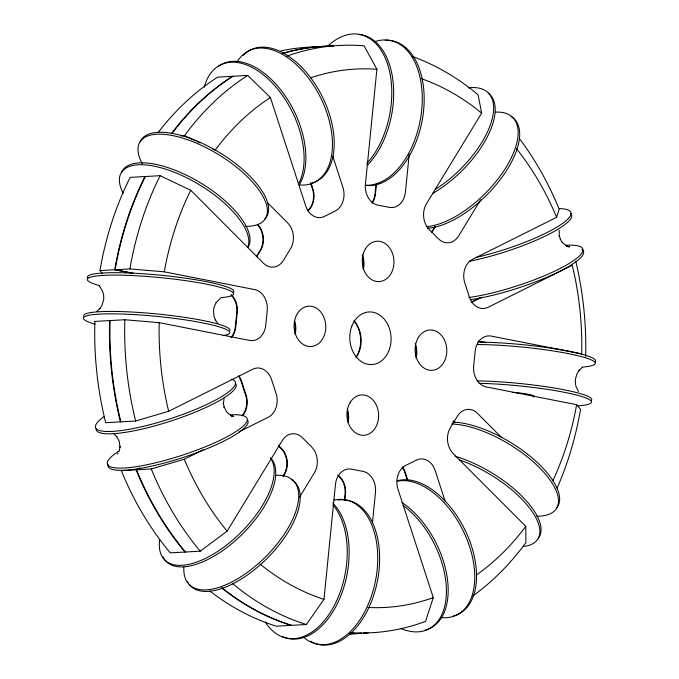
<?xml version="1.0" encoding="UTF-8"?>
<svg xmlns="http://www.w3.org/2000/svg" width="679" height="679" viewBox="0 0 679 679"><rect width="100%" height="100%" fill="white"/><g stroke="black" fill="none" stroke-linecap="round" stroke-linejoin="round"><path stroke-width="1.02" d="M209.76 591.01A294.092 230.334 86.8 0 0 276.37 626.191L306.339 624.519L323.976 599.362L335.443 484.492A18.384 14.395 86.8 0 1 351.552 469.147L362.985 471.396A18.384 14.395 86.8 0 1 375.47 492.36L372.423 522.915M286.877 56.119A294.092 230.334 86.8 0 1 364.097 45.833L376.887 69.283L365.421 184.153A18.384 14.395 86.8 0 0 377.906 205.117L389.339 207.367A18.384 14.395 86.8 0 0 405.448 192.021L409.233 154.082M344.414 500.381L345.042 494.057A18.384 14.395 86.8 0 0 338.583 476.106M375.962 184.238L375.02 193.727A18.384 14.395 86.8 0 1 371.863 202.953M344.873 500.355L345.509 494.032A18.384 14.395 86.8 0 0 337.641 475.011M376.429 184.213L375.479 193.702A18.384 14.395 86.8 0 1 372.33 202.928M559.199 230.274L559.284 236.097L559.173 235.511L560.523 239.636L560.26 239.101L562.568 242.776L562.153 242.276L566.481 245.968M119.283 450.831L120.056 446.578L120.013 447.232L119.283 441.384L116.432 436.224L116.847 436.724L113.724 433.745M224.053 398.123L223.416 403.861L223.383 403.241L224.214 407.502L224.028 406.942L226.794 412.119L231.225 415.794M557.12 488.065A294.092 230.334 86.8 0 0 580.545 409.301L576.624 404.692L486.164 386.911A18.384 14.395 86.8 0 1 473.679 365.947L475.13 351.425A18.384 14.395 86.8 0 1 491.231 336.08L581.691 353.861A269.588 211.144 86.8 0 0 572.236 265.243L488.159 307.281A18.384 14.395 86.8 0 1 469.291 296.799L464.835 283.092A18.384 14.395 86.8 0 1 472.542 259.327L556.61 217.288L559.19 209.242A294.092 230.334 86.8 0 0 519.876 139.203M445.322 501.73L435.197 470.623A18.384 14.395 86.8 0 0 416.329 460.141L405.702 465.454A18.384 14.395 86.8 0 0 397.987 489.228L433.287 597.596L425.546 621.378A294.092 230.334 86.8 0 1 350.483 632.684M256.306 256.696L260.065 250.526A18.384 14.395 86.8 0 0 257.307 224.698M256.772 256.67L260.524 250.5A18.384 14.395 86.8 0 0 257.765 224.673M203.174 449.778L184.281 459.225L151.273 468.968L121.312 470.649A294.092 230.334 86.8 0 0 170.268 552.85L200.229 551.178L227.117 531.156L282.277 440.569A18.384 14.395 86.8 0 1 302.469 437.76L311.644 446.969A18.384 14.395 86.8 0 1 314.402 472.796L299.507 497.257M412.145 56.391A294.092 230.334 86.8 0 1 478.101 94.805L481.649 113.121L426.488 203.717A18.384 14.395 86.8 0 0 429.247 229.544L438.422 238.753A18.384 14.395 86.8 0 0 458.614 235.944L480.681 199.711M282.871 476.302L283.975 474.494A18.384 14.395 86.8 0 0 281.216 448.666L278.39 445.84M431.488 232.218L434.798 226.794M283.338 476.276L284.433 474.468A18.384 14.395 86.8 0 0 281.683 448.641L278.857 445.814M431.954 232.193L435.256 226.769M117.433 454.064L118.171 453.148M96.783 311.406L100.008 308.461L99.669 308.809L101.926 305.508L103.76 299.193L103.658 295.161L102.656 291.316L99.465 286.232M220.633 297.988L216.075 302.681L216.329 302.333L214.36 306.263L213.486 310.193L214.029 316.753L215.616 320.437L215.37 320.03L217.951 323.552M582.217 367.594L578.992 370.539L579.331 370.191L577.074 373.492L575.24 379.807L575.792 385.995L578.483 391.511M94.873 321.413A294.092 230.334 86.8 0 0 105.686 422.686L135.656 421.014L168.655 411.27L252.732 369.232A18.384 14.395 86.8 0 1 271.6 379.714L276.056 393.421A18.384 14.395 86.8 0 1 268.349 417.186L239.067 431.827M139.815 467.941L136.063 469.817A294.092 230.334 86.8 0 0 185.019 552.027M471.795 301.943L480.24 297.725M139.339 468.383L136.521 469.792A294.092 230.334 86.8 0 0 185.477 552.002M471.328 302.384L481.64 297.232M332.769 156.178L342.903 187.285A18.384 14.395 86.8 0 1 335.197 211.059L324.562 216.372A18.384 14.395 86.8 0 1 305.703 205.89L270.395 97.521L247.716 75.437L217.747 77.109A294.092 230.334 86.8 0 0 158.232 132.413M180.495 135.834L184.552 135.605L196.019 141.071M267.526 202.732L287.735 223.001A18.384 14.395 86.8 0 1 290.493 248.828L283.516 260.278A18.384 14.395 86.8 0 1 263.325 263.087L190.723 190.256L160.142 175.691L130.173 177.372A294.092 230.334 86.8 0 0 99.949 270.582L102.571 273.654M99.949 270.582L129.918 268.909L164.267 271.821L254.727 289.602A18.384 14.395 86.8 0 1 267.212 310.566L265.761 325.088A18.384 14.395 86.8 0 1 249.66 340.425L159.2 322.652L124.843 319.741L94.873 321.413M566.719 246.435L569.554 246.876L565.717 245.552M231.912 416.125L233.33 416.337L231.327 415.947L233.601 416.567L230.537 415.353M133.356 273.306L115.167 269.733A294.092 230.334 86.8 0 1 145.391 176.515M478.763 341.197L485.969 342.615M132.897 273.331L114.7 269.758A294.092 230.334 86.8 0 1 144.924 176.54M478.305 341.223L485.51 342.64M197.928 141.979L199.838 142.887M212.264 148.803L215.124 150.169A269.588 211.144 86.8 0 1 270.395 97.513M501.518 437.454L477.566 413.426A18.384 14.395 86.8 0 0 457.374 416.227L450.398 427.685A18.384 14.395 86.8 0 0 453.156 453.513L525.767 526.344L525.911 542.606A294.092 230.334 86.8 0 1 472.762 595.984M453.504 421.014L454.972 422.499M453.037 421.039L454.514 422.525M310.99 182.99L312.934 188.957A18.384 14.395 86.8 0 1 308.045 210.821M407.816 480.257L405.227 472.295A18.384 14.395 86.8 0 0 402.639 467.016M310.532 183.024L312.476 188.983A18.384 14.395 86.8 0 1 307.579 210.846M407.358 480.282L404.76 472.321A18.384 14.395 86.8 0 0 402.172 467.042M415.217 343.404A20.217 15.838 86.8 0 1 416.117 358.436M294.482 320.446A20.217 15.838 86.8 0 1 295.076 334.645M362.374 254.659A20.217 15.838 86.8 0 1 363.469 268.825M347.334 409.191A20.217 15.838 86.8 0 1 348.123 422.525M354.022 320.53A26.345 20.633 86.8 0 1 356.076 357.731M242.462 415.709A18.384 14.395 86.8 0 0 246.095 395.093L241.631 381.394A18.384 14.395 86.8 0 0 239.042 376.107M231.547 337.463A18.384 14.395 86.8 0 0 235.8 326.76L237.251 312.238A18.384 14.395 86.8 0 0 231.454 294.898M291.588 625.342A294.092 230.334 86.8 0 1 221.677 587.564M120.904 421.837A294.092 230.334 86.8 0 1 110.091 320.564M283.024 53.378A294.092 230.334 86.8 0 1 332.871 46.019M368.612 632.522A294.092 230.334 86.8 0 1 363.494 633.074M361.449 633.252A294.092 230.334 86.8 0 1 350.143 633.813M172.22 133.177A294.092 230.334 86.8 0 1 232.965 76.26M280.868 50.917A294.092 230.334 86.8 0 1 320.751 46.868M354.421 633.244A294.092 230.334 86.8 0 1 351.357 633.609M415.565 345.967A20.217 15.838 86.8 0 1 416.015 356.721M294.533 322.186A20.217 15.838 86.8 0 1 294.983 332.931M347.376 410.931A20.217 15.838 86.8 0 1 347.826 421.676M362.213 255.516A20.217 15.838 86.8 0 1 363.002 268.85M354.158 321.269A26.345 20.633 86.8 0 1 356.127 356.984M241.996 415.735A18.384 14.395 86.8 0 0 245.628 395.119L241.164 381.42A18.384 14.395 86.8 0 0 238.584 376.132M230.987 294.924A18.384 14.395 86.8 0 1 236.784 312.264L235.333 326.786A18.384 14.395 86.8 0 1 231.089 337.488M291.121 625.367A294.092 230.334 86.8 0 1 222.033 588.243M120.438 421.863A294.092 230.334 86.8 0 1 109.625 320.59M368.154 632.548A294.092 230.334 86.8 0 1 364.054 632.998M360.982 633.278A294.092 230.334 86.8 0 1 349.685 633.838M171.753 133.203A294.092 230.334 86.8 0 1 232.498 76.286M282.566 53.412A294.092 230.334 86.8 0 1 333.44 46.045M433.287 597.596A269.588 211.144 86.8 0 1 367.908 607.467M323.976 599.362A269.588 211.144 86.8 0 1 260.006 564.02M227.117 531.156A269.588 211.144 86.8 0 1 184.281 459.225M168.655 411.27A269.588 211.144 86.8 0 1 159.2 322.652M164.267 271.821A269.588 211.144 86.8 0 1 190.723 190.256M310.396 77.924A269.588 211.144 86.8 0 1 376.887 69.283M421.659 78.756A269.588 211.144 86.8 0 1 481.649 113.121M516.405 148.582A269.588 211.144 86.8 0 1 556.61 217.288M576.624 404.692A269.588 211.144 86.8 0 1 552.765 480.868M525.767 526.344A269.588 211.144 86.8 0 1 476.454 574.96M200.229 551.178A294.092 230.334 86.8 0 1 151.273 468.968M184.552 135.613A294.092 230.334 86.8 0 1 247.716 75.437M306.339 624.519A294.092 230.334 86.8 0 1 232.354 583.405M135.656 421.014A294.092 230.334 86.8 0 1 124.843 319.741M129.918 268.909A294.092 230.334 86.8 0 1 160.142 175.691M575.809 261.296A294.092 230.334 86.8 0 1 585.68 356.475M512.39 392.394A15.931 1.944 5.7 0 1 529.374 394.474A15.931 1.944 5.7 0 1 533.21 396.926M477.846 342.123A73.527 8.963 5.7 0 1 558.961 349.43A73.527 8.963 5.7 0 1 594.991 361.941M477.6 344.542A73.527 8.963 5.7 0 1 572.83 354.54A73.527 8.963 5.7 0 1 582.039 367.127M477.566 380.877A73.527 8.963 5.7 0 1 556.992 388.481A73.527 8.963 5.7 0 1 591.129 400.669M479.17 383.329A73.527 8.963 5.7 0 1 571.311 393.786A73.527 8.963 5.7 0 1 578.168 405.855M559.224 208.606A73.527 14.658 -18 0 1 555.778 227.796A73.527 14.658 -18 0 1 476.106 257.409M570.801 213.512A73.527 14.658 -18 0 1 542.784 237.234A73.527 14.658 -18 0 1 469.138 261.339M566.014 245.255A73.527 14.649 -18 0 1 563.137 266.881A73.527 14.649 -18 0 1 468.824 297.504M581.878 249.397A73.527 14.658 -18 0 1 551.187 275.385A73.527 14.658 -18 0 1 470.394 299.677M468.272 87.854A73.527 34.34 -44.9 0 1 491.01 122.967A73.527 34.34 -44.9 0 1 435.197 189.475M488.286 93.125A73.527 34.34 -44.9 0 1 485.663 139.959A73.527 34.34 -44.9 0 1 432.396 193.6M495.577 112.145A73.527 34.34 -44.9 0 1 506.695 166.287A73.527 34.34 -44.9 0 1 426.76 226.616M511.024 116.499A73.527 34.34 -44.9 0 1 500.847 178.764A73.527 34.34 -44.9 0 1 427.371 228.212M328.161 45.765A73.527 44.831 -78.9 0 1 387.548 64.123A73.527 44.831 -78.9 0 1 366.779 163.563M358.368 34.374A73.527 44.831 -78.9 0 1 393.438 85.707A73.527 44.831 -78.9 0 1 367.441 165.269M374.969 41.614A73.527 44.831 -78.9 0 1 422.066 105.652A73.527 44.831 -78.9 0 1 366.074 185.214M385.222 40.341A73.527 44.831 -78.9 0 1 423.093 114.793A73.527 44.831 -78.9 0 1 365.277 185.35M204.32 87.201A73.527 43.303 63.4 0 1 271.227 81.913A73.527 43.303 63.4 0 1 298.998 183.075M218.714 66.16A73.527 43.303 63.4 0 1 285.511 96.342A73.527 43.303 63.4 0 1 299.346 184.764M237.336 61.619A73.527 43.303 63.4 0 1 320.276 97.012A73.527 43.303 63.4 0 1 299.244 184.96M243.04 55.517A73.527 43.303 63.4 0 1 320.683 93.498A73.527 43.303 63.4 0 1 311.05 183.364M123.188 193.362A73.527 30.173 31.3 0 1 178.713 174.079A73.527 30.173 31.3 0 1 247.801 247.241M121.558 172.449A73.527 30.173 31.3 0 1 198.675 181.751A73.527 30.173 31.3 0 1 248.158 246.969M142.242 163.681A73.527 30.173 31.3 0 1 172.458 135.537A73.527 30.173 31.3 0 1 255.864 186.046A73.527 30.173 31.3 0 1 245.756 226.362M140.154 141.903A73.527 30.173 31.3 0 1 221.065 153.505A73.527 30.173 31.3 0 1 264.445 219.283M95.153 324.223A73.527 8.963 5.7 0 1 151.332 315.862A73.527 8.963 5.7 0 1 223.001 335.664M83.729 316.219A73.527 8.963 5.7 0 1 157.46 314.004A73.527 8.963 5.7 0 1 229.791 330.741M99.83 285.723A73.527 8.963 5.7 0 1 112.035 275.122A73.527 8.963 5.7 0 1 208.699 284.611A73.527 8.963 5.7 0 1 221.091 297.631M87.956 278.067A73.527 8.963 5.7 0 1 161.33 275.275A73.527 8.963 5.7 0 1 233.211 292.513M247.699 420.394A73.527 14.658 -18 0 1 179.069 458.766A73.527 14.658 -18 0 1 108.182 464.3M230.436 414.852A73.527 14.658 -18 0 1 227.389 436.572A73.527 14.658 -18 0 1 132.88 467.152A73.527 14.658 -18 0 1 119.445 450.771M235.223 383.117A73.527 14.649 -18 0 1 171.397 420.87A73.527 14.649 -18 0 1 96.087 428.755M231.267 379.137A73.527 14.658 -18 0 1 160.083 421.88A73.527 14.658 -18 0 1 103.862 416.702M291.563 479.688A73.527 34.34 -44.9 0 1 268.544 556.916A73.527 34.34 -44.9 0 1 189.322 584.466M188.151 582.718A73.527 34.34 -44.9 0 1 187.48 581.453M276.107 475.342A73.527 34.34 -44.9 0 1 265.455 556.958A73.527 34.34 -44.9 0 1 183.873 567.237M270.378 457.688A73.527 34.34 -44.9 0 1 238.236 538.04A73.527 34.34 -44.9 0 1 163.002 556.899M271.388 459.471A73.527 34.34 -44.9 0 1 222.661 548.004A73.527 34.34 -44.9 0 1 159.667 539.856M337.913 500.084A73.527 44.831 -78.9 0 1 377.991 577.905A73.527 44.831 -78.9 0 1 313.774 642.869M312.934 642.495A73.527 44.831 -78.9 0 1 310.473 641.214M334.144 500.05A73.527 44.831 -78.9 0 1 374.961 583.346A73.527 44.831 -78.9 0 1 303.895 637.522M332.752 502.961A73.527 44.831 -78.9 0 1 341.579 593.896A73.527 44.831 -78.9 0 1 282.439 636.503M332.922 504.836A73.527 44.831 -78.9 0 1 332.489 608.817A73.527 44.831 -78.9 0 1 265.336 622.091M398.064 480.579A73.527 43.303 63.4 0 1 468.34 537.488A73.527 43.303 63.4 0 1 453.368 615.98M397.156 481.267A73.527 43.303 63.4 0 1 469.809 547.308A73.527 43.303 63.4 0 1 440.595 617.483M401.892 502.511A73.527 43.303 63.4 0 1 446.68 574.341A73.527 43.303 63.4 0 1 425.029 630.154M403.165 505.516A73.527 43.303 63.4 0 1 446.383 592.92A73.527 43.303 63.4 0 1 400.279 628.296M452.825 422.109A73.527 30.173 31.3 0 1 530.443 456.5A73.527 30.173 31.3 0 1 556.755 507.782M451.662 424.019A73.527 30.173 31.3 0 1 542.496 470.81A73.527 30.173 31.3 0 1 536.792 516.227M455.015 456.237A73.527 30.173 31.3 0 1 521.251 495.5A73.527 30.173 31.3 0 1 538.158 538.328M459.479 459.938A73.527 30.173 31.3 0 1 530.443 509.199A73.527 30.173 31.3 0 1 523.713 546.459M418.34 337.488A20.217 15.838 86.8 0 0 428.967 370.123A20.217 15.838 86.8 0 0 445.577 342.844A20.217 15.838 86.8 0 0 418.34 337.488M297.309 313.698A20.217 15.838 86.8 0 0 307.935 346.332A20.217 15.838 86.8 0 0 324.545 319.054A20.217 15.838 86.8 0 0 297.309 313.698M350.152 402.443A20.217 15.838 86.8 0 0 360.778 435.078A20.217 15.838 86.8 0 0 377.388 407.799A20.217 15.838 86.8 0 0 350.152 402.443M365.497 248.743A20.217 15.838 86.8 0 0 376.124 281.378A20.217 15.838 86.8 0 0 392.734 254.099A20.217 15.838 86.8 0 0 365.497 248.743M351.875 326.081A26.345 20.633 86.8 0 0 371.897 364.564A26.345 20.633 86.8 0 0 387.565 324.129A26.345 20.633 86.8 0 0 351.875 326.081"/></g></svg>
